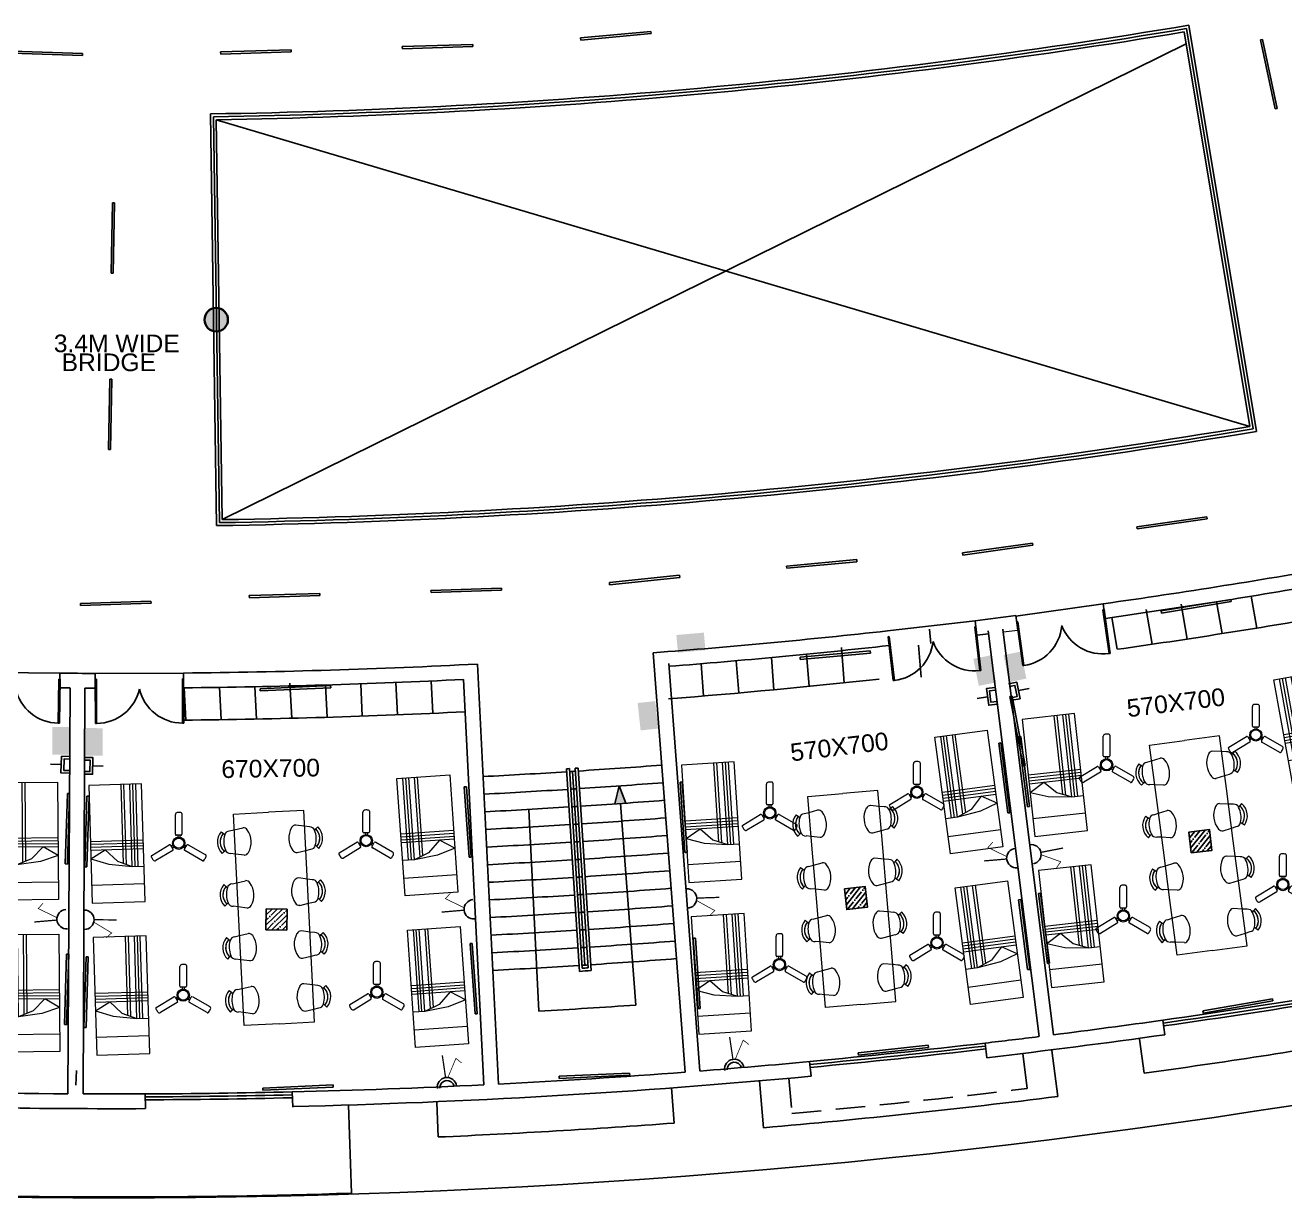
# Model space of a CAD drawing. Header units: inches. Extents: x -221585 to 401252, y -284294 to 332380.
# Drawn here: x 105171 to 107313, y 230614 to 232607 of the extents above; entities that cross this region are included whole.
import ezdxf
from ezdxf.enums import TextEntityAlignment as Align

# ---------------------------------------------------------------- set-up
doc = ezdxf.new("R2010")
doc.units = ezdxf.units.IN
doc.header["$MEASUREMENT"] = 0
doc.linetypes.add('HIDDEN', pattern=[0.375, 0.25, -0.125])
doc.linetypes.add('HIDDEN2', pattern=[0.1875, 0.125, -0.0625])
for name, color, linetype in [('A-TEXT', 3, 'Continuous'), ('A_dimension_100', 233, 'Continuous'), ('E-LIGHT', 7, 'Continuous'), ('Power', 7, 'Continuous'), ('UPS', 7, 'Continuous')]:
    doc.layers.add(name, color=color, linetype=linetype)
for name, color, linetype, lineweight in [('ceilingfan', 1, 'Continuous', 15), ('column fa 25', 3, 'Continuous', 35), ('FURN', 56, 'Continuous', 0), ('hatch', 252, 'Continuous', 5), ('text', 72, 'HIDDEN2', 5)]:
    doc.layers.add(name, color=color, linetype=linetype, lineweight=lineweight)
doc.styles.add('DIM', font='arial.ttf')
doc.styles.get("Standard").update_dxf_attribs({"font": 'arial.ttf'})

# ---------------------------------------------------------------- blocks, each defined once
blk = doc.blocks.new('d2')
at = {"color": 1, "ltscale": 8}
for p, q in [((-332.772, -186.458, 9945.752), (-332.753, -186.454, 9945.752)), ((-332.628, -187.194, 9945.752), (-332.772, -186.458, 9945.752)), ((-332.609, -187.19, 9945.752), (-332.753, -186.454, 9945.752)), ((-332.753, -186.454, 9945.752), (-332.753, -186.454, 9945.732)), ((-332.753, -186.454, 9945.732), (-332.753, -186.454, 9945.732)), ((-334.226, -186.743, 9945.752), (-334.206, -186.739, 9945.752)), ((-334.082, -187.479, 9945.752), (-334.226, -186.743, 9945.752)), ((-334.062, -187.475, 9945.752), (-334.206, -186.739, 9945.752)), ((-332.628, -187.194, 9945.752), (-332.609, -187.19, 9945.752)), ((-334.063, -187.577, 9945.752), (-332.589, -187.288, 9945.752)), ((-334.082, -187.479, 9945.752), (-334.062, -187.475, 9945.752))]:
    blk.add_line(p, q, dxfattribs=at)
for centre, start, end in [((-332.628, -187.194, 9945.752), 101.092, 178.0402), ((-334.062, -187.475, 9945.752), 24.1438, 101.092)]:
    blk.add_arc(centre, 0.75, start, end, dxfattribs=at)
blk = doc.blocks.new('FREGTET')
at = {"layer": 'FURN', "color": 8}
for p, q in [((-154.698, 109.057, -2766.571), (-154.732, 108.979, -2766.571)), ((-154.698, 109.057, -2766.571), (-154.732, 108.979, -2766.571)), ((-154.66, 109.191, -2766.571), (-154.635, 109.149, -2766.571)), ((-154.66, 109.191, -2766.571), (-154.635, 109.149, -2766.571)), ((-154.617, 109.122, -2766.571), (-154.635, 109.149, -2766.571)), ((-154.617, 109.122, -2766.571), (-154.635, 109.149, -2766.571)), ((-154.369, 109.063, -2766.571), (-154.341, 109.079, -2766.571)), ((-154.369, 109.063, -2766.571), (-154.341, 109.079, -2766.571)), ((-154.3, 109.105, -2766.571), (-154.341, 109.079, -2766.571)), ((-154.3, 109.105, -2766.571), (-154.341, 109.079, -2766.571)), ((-154.994, 109.041, -2766.571), (-155.133, 108.458, -2766.571)), ((-154.118, 108.833, -2766.571), (-154.994, 109.041, -2766.571)), ((-154.732, 108.979, -2766.571), (-154.793, 108.838, -2766.571)), ((-154.34, 108.731, -2766.571), (-154.331, 108.884, -2766.571)), ((-154.331, 108.884, -2766.571), (-154.327, 108.968, -2766.571)), ((-154.331, 108.884, -2766.571), (-154.327, 108.968, -2766.571)), ((-153.243, 108.625, -2766.571), (-154.118, 108.833, -2766.571)), ((-153.822, 108.848, -2766.571), (-153.856, 108.771, -2766.571)), ((-153.822, 108.848, -2766.571), (-153.856, 108.771, -2766.571)), ((-153.784, 108.982, -2766.571), (-153.76, 108.941, -2766.571)), ((-153.784, 108.982, -2766.571), (-153.76, 108.941, -2766.571)), ((-153.742, 108.914, -2766.571), (-153.76, 108.941, -2766.571)), ((-153.742, 108.914, -2766.571), (-153.76, 108.941, -2766.571)), ((-153.493, 108.854, -2766.571), (-153.465, 108.871, -2766.571)), ((-153.493, 108.854, -2766.571), (-153.465, 108.871, -2766.571)), ((-153.425, 108.897, -2766.571), (-153.465, 108.871, -2766.571)), ((-153.425, 108.897, -2766.571), (-153.465, 108.871, -2766.571)), ((-153.856, 108.771, -2766.571), (-153.917, 108.63, -2766.571)), ((-153.464, 108.523, -2766.571), (-153.456, 108.676, -2766.571)), ((-153.456, 108.676, -2766.571), (-153.451, 108.76, -2766.571)), ((-153.456, 108.676, -2766.571), (-153.451, 108.76, -2766.571)), ((-152.367, 108.417, -2766.571), (-153.243, 108.625, -2766.571)), ((-152.946, 108.64, -2766.571), (-152.98, 108.563, -2766.571)), ((-152.946, 108.64, -2766.571), (-152.98, 108.563, -2766.571)), ((-152.908, 108.774, -2766.571), (-152.884, 108.732, -2766.571)), ((-152.908, 108.774, -2766.571), (-152.884, 108.732, -2766.571)), ((-152.866, 108.705, -2766.571), (-152.884, 108.732, -2766.571)), ((-152.866, 108.705, -2766.571), (-152.884, 108.732, -2766.571)), ((-152.618, 108.646, -2766.571), (-152.59, 108.663, -2766.571)), ((-152.618, 108.646, -2766.571), (-152.59, 108.663, -2766.571)), ((-152.549, 108.689, -2766.571), (-152.59, 108.663, -2766.571)), ((-152.549, 108.689, -2766.571), (-152.59, 108.663, -2766.571)), ((-155.271, 107.874, -2766.571), (-155.133, 108.458, -2766.571)), ((-152.98, 108.563, -2766.571), (-153.042, 108.422, -2766.571)), ((-152.589, 108.314, -2766.571), (-152.58, 108.468, -2766.571)), ((-152.58, 108.468, -2766.571), (-152.576, 108.552, -2766.571)), ((-152.58, 108.468, -2766.571), (-152.576, 108.552, -2766.571)), ((-151.491, 108.209, -2766.571), (-152.367, 108.417, -2766.571)), ((-152.071, 108.432, -2766.571), (-152.105, 108.355, -2766.571)), ((-152.071, 108.432, -2766.571), (-152.105, 108.354, -2766.571)), ((-152.033, 108.566, -2766.571), (-152.008, 108.524, -2766.571)), ((-152.033, 108.566, -2766.571), (-152.008, 108.524, -2766.571)), ((-151.991, 108.497, -2766.571), (-152.008, 108.524, -2766.571)), ((-151.991, 108.497, -2766.571), (-152.008, 108.524, -2766.571)), ((-151.742, 108.438, -2766.571), (-151.714, 108.454, -2766.571)), ((-151.742, 108.438, -2766.571), (-151.714, 108.454, -2766.571)), ((-151.674, 108.481, -2766.571), (-151.714, 108.454, -2766.571)), ((-151.674, 108.481, -2766.571), (-151.714, 108.454, -2766.571)), ((-152.105, 108.355, -2766.571), (-152.166, 108.214, -2766.571)), ((-151.713, 108.106, -2766.571), (-151.705, 108.259, -2766.571)), ((-151.705, 108.259, -2766.571), (-151.7, 108.344, -2766.571)), ((-151.705, 108.259, -2766.571), (-151.7, 108.344, -2766.571)), ((-151.63, 107.625, -2766.571), (-151.491, 108.209, -2766.571)), ((-154.396, 107.666, -2766.571), (-155.271, 107.874, -2766.571)), ((-155.014, 107.727, -2766.571), (-155.009, 107.812, -2766.571)), ((-155.014, 107.727, -2766.571), (-155.009, 107.811, -2766.571)), ((-155.009, 107.811, -2766.571), (-155.001, 107.965, -2766.571)), ((-154.547, 107.857, -2766.571), (-154.609, 107.716, -2766.571)), ((-155.04, 107.59, -2766.571), (-154.999, 107.617, -2766.571)), ((-155.04, 107.59, -2766.571), (-154.999, 107.617, -2766.571)), ((-154.971, 107.633, -2766.571), (-154.999, 107.617, -2766.571)), ((-154.971, 107.633, -2766.571), (-154.999, 107.617, -2766.571)), ((-154.723, 107.574, -2766.571), (-154.705, 107.547, -2766.571)), ((-154.723, 107.574, -2766.571), (-154.705, 107.547, -2766.571)), ((-154.681, 107.505, -2766.571), (-154.705, 107.547, -2766.571)), ((-154.681, 107.505, -2766.571), (-154.705, 107.547, -2766.571)), ((-154.609, 107.716, -2766.571), (-154.643, 107.639, -2766.571)), ((-154.609, 107.716, -2766.571), (-154.643, 107.639, -2766.571)), ((-153.52, 107.458, -2766.571), (-154.396, 107.666, -2766.571)), ((-154.138, 107.519, -2766.571), (-154.133, 107.603, -2766.571)), ((-154.138, 107.519, -2766.571), (-154.133, 107.603, -2766.571)), ((-154.133, 107.603, -2766.571), (-154.125, 107.756, -2766.571)), ((-153.672, 107.649, -2766.571), (-153.733, 107.508, -2766.571)), ((-153.258, 107.395, -2766.571), (-153.249, 107.548, -2766.571)), ((-151.63, 107.625, -2766.571), (-151.769, 107.041, -2766.571)), ((-154.164, 107.382, -2766.571), (-154.124, 107.408, -2766.571)), ((-154.164, 107.382, -2766.571), (-154.124, 107.408, -2766.571)), ((-154.096, 107.425, -2766.571), (-154.124, 107.408, -2766.571)), ((-154.096, 107.425, -2766.571), (-154.124, 107.408, -2766.571)), ((-153.847, 107.366, -2766.571), (-153.83, 107.338, -2766.571)), ((-153.847, 107.366, -2766.571), (-153.83, 107.338, -2766.571)), ((-153.805, 107.297, -2766.571), (-153.83, 107.338, -2766.571)), ((-153.805, 107.297, -2766.571), (-153.83, 107.338, -2766.571)), ((-153.733, 107.508, -2766.571), (-153.767, 107.431, -2766.571)), ((-153.733, 107.508, -2766.571), (-153.767, 107.431, -2766.571)), ((-152.645, 107.249, -2766.571), (-153.52, 107.458, -2766.571)), ((-153.262, 107.311, -2766.571), (-153.258, 107.395, -2766.571)), ((-153.262, 107.311, -2766.571), (-153.258, 107.395, -2766.571)), ((-152.796, 107.441, -2766.571), (-152.858, 107.3, -2766.571)), ((-152.382, 107.187, -2766.571), (-152.374, 107.34, -2766.571)), ((-153.289, 107.174, -2766.571), (-153.248, 107.2, -2766.571)), ((-153.289, 107.174, -2766.571), (-153.248, 107.2, -2766.571)), ((-153.22, 107.216, -2766.571), (-153.248, 107.2, -2766.571)), ((-153.22, 107.216, -2766.571), (-153.248, 107.2, -2766.571)), ((-152.972, 107.157, -2766.571), (-152.954, 107.13, -2766.571)), ((-152.972, 107.157, -2766.571), (-152.954, 107.13, -2766.571)), ((-152.93, 107.089, -2766.571), (-152.954, 107.13, -2766.571)), ((-152.93, 107.089, -2766.571), (-152.954, 107.13, -2766.571)), ((-152.858, 107.3, -2766.571), (-152.892, 107.223, -2766.571)), ((-152.858, 107.3, -2766.571), (-152.892, 107.223, -2766.571)), ((-151.769, 107.041, -2766.571), (-152.645, 107.249, -2766.571)), ((-152.387, 107.103, -2766.571), (-152.382, 107.187, -2766.571)), ((-152.387, 107.103, -2766.571), (-152.382, 107.187, -2766.571)), ((-151.921, 107.233, -2766.571), (-151.982, 107.092, -2766.571)), ((-152.413, 106.966, -2766.571), (-152.373, 106.992, -2766.571)), ((-152.413, 106.966, -2766.571), (-152.373, 106.992, -2766.571)), ((-152.345, 107.008, -2766.571), (-152.373, 106.992, -2766.571)), ((-152.345, 107.008, -2766.571), (-152.373, 106.992, -2766.571)), ((-152.096, 106.949, -2766.571), (-152.078, 106.922, -2766.571)), ((-152.096, 106.949, -2766.571), (-152.078, 106.922, -2766.571)), ((-152.054, 106.88, -2766.571), (-152.078, 106.922, -2766.571)), ((-152.054, 106.88, -2766.571), (-152.078, 106.922, -2766.571)), ((-151.982, 107.092, -2766.571), (-152.016, 107.014, -2766.571)), ((-151.982, 107.092, -2766.571), (-152.016, 107.014, -2766.571))]:
    blk.add_line(p, q, dxfattribs=at)
for centre, radius, start, end in [((-154.615, 109.037, -2766.571), 0.0847, 91.5148, 166.6297), ((-154.615, 109.037, -2766.571), 0.0847, 91.5148, 166.6297), ((-154.525, 108.959, -2766.571), 0.268, 33.0269, 120.2325), ((-154.525, 108.959, -2766.571), 0.268, 33.0269, 120.2325), ((-154.525, 108.959, -2766.571), 0.219, 33.0269, 120.2325), ((-154.525, 108.959, -2766.571), 0.219, 46.2775, 120.2325), ((-154.576, 108.746, -2766.571), 0.378, 56.8909, 96.3685), ((-154.576, 108.746, -2766.571), 0.378, 56.8909, 96.3685), ((-154.409, 108.988, -2766.571), 0.0847, 346.6297, 61.7447), ((-154.409, 108.988, -2766.571), 0.0847, 346.6297, 61.7447), ((-154.711, 108.819, -2766.571), 0.0847, 166.6297, 224.3988), ((-154.711, 108.819, -2766.571), 0.0847, 166.6297, 224.3988), ((-153.74, 108.829, -2766.571), 0.0847, 91.5148, 166.6297), ((-153.74, 108.829, -2766.571), 0.0847, 91.5148, 166.6297), ((-153.649, 108.751, -2766.571), 0.268, 33.0269, 120.2325), ((-153.649, 108.751, -2766.571), 0.268, 33.0269, 120.2325), ((-153.649, 108.751, -2766.571), 0.219, 33.0269, 120.2325), ((-153.649, 108.751, -2766.571), 0.219, 46.2775, 120.2325), ((-153.7, 108.538, -2766.571), 0.378, 56.8909, 96.3685), ((-153.7, 108.538, -2766.571), 0.378, 56.8909, 96.3685), ((-153.534, 108.78, -2766.571), 0.0847, 346.6297, 61.7447), ((-153.534, 108.78, -2766.571), 0.0847, 346.6297, 61.7447), ((-154.512, 109.013, -2766.571), 0.363, 224.3988, 288.8607), ((-154.512, 109.013, -2766.571), 0.363, 224.3988, 288.8607), ((-154.422, 108.75, -2766.571), 0.0847, 288.8607, 346.6297), ((-154.422, 108.75, -2766.571), 0.0847, 288.8607, 346.6297), ((-153.835, 108.611, -2766.571), 0.0847, 166.6297, 224.3988), ((-153.835, 108.611, -2766.571), 0.0847, 166.6297, 224.3988), ((-152.864, 108.621, -2766.571), 0.0847, 91.5148, 166.6297), ((-152.864, 108.621, -2766.571), 0.0847, 91.5148, 166.6297), ((-152.774, 108.543, -2766.571), 0.268, 33.0269, 120.2325), ((-152.774, 108.543, -2766.571), 0.268, 33.0269, 120.2325), ((-152.774, 108.543, -2766.571), 0.219, 33.0269, 120.2325), ((-152.774, 108.543, -2766.571), 0.219, 46.2775, 120.2325), ((-152.824, 108.33, -2766.571), 0.378, 56.8909, 96.3685), ((-152.824, 108.33, -2766.571), 0.378, 56.8909, 96.3685), ((-152.658, 108.572, -2766.571), 0.0847, 346.6297, 61.7447), ((-152.658, 108.572, -2766.571), 0.0847, 346.6297, 61.7447), ((-153.636, 108.805, -2766.571), 0.363, 224.3988, 288.8607), ((-153.636, 108.805, -2766.571), 0.363, 224.3988, 288.8607), ((-153.547, 108.542, -2766.571), 0.0847, 288.8607, 346.6297), ((-153.547, 108.542, -2766.571), 0.0847, 288.8607, 346.6297), ((-152.959, 108.403, -2766.571), 0.0847, 166.6297, 224.3988), ((-152.959, 108.403, -2766.571), 0.0847, 166.6297, 224.3988), ((-151.988, 108.413, -2766.571), 0.0847, 91.5148, 166.6297), ((-151.988, 108.413, -2766.571), 0.0847, 91.5148, 166.6297), ((-151.898, 108.335, -2766.571), 0.268, 33.0269, 120.2325), ((-151.898, 108.335, -2766.571), 0.268, 33.0269, 120.2325), ((-151.898, 108.335, -2766.571), 0.219, 33.0269, 120.2325), ((-151.898, 108.335, -2766.571), 0.219, 46.2775, 120.2325), ((-151.949, 108.122, -2766.571), 0.378, 56.8909, 96.3685), ((-151.949, 108.122, -2766.571), 0.378, 56.8909, 96.3685), ((-151.782, 108.364, -2766.571), 0.0847, 346.6297, 61.7447), ((-151.782, 108.364, -2766.571), 0.0847, 346.6297, 61.7447), ((-152.761, 108.597, -2766.571), 0.363, 224.3988, 288.8607), ((-152.761, 108.597, -2766.571), 0.363, 224.3988, 288.8607), ((-152.671, 108.334, -2766.571), 0.0847, 288.8607, 346.6297), ((-152.671, 108.334, -2766.571), 0.0847, 288.8607, 346.6297), ((-152.084, 108.194, -2766.571), 0.0847, 166.6297, 224.3988), ((-152.084, 108.194, -2766.571), 0.0847, 166.6297, 224.3988), ((-154.918, 107.945, -2766.571), 0.0847, 108.8607, 166.6297), ((-154.918, 107.945, -2766.571), 0.0847, 108.8607, 166.6297), ((-154.828, 107.682, -2766.571), 0.363, 44.3988, 108.8607), ((-154.828, 107.682, -2766.571), 0.363, 44.3988, 108.8607), ((-151.885, 108.389, -2766.571), 0.363, 224.3988, 288.8607), ((-151.885, 108.389, -2766.571), 0.363, 224.3988, 288.8607), ((-151.795, 108.126, -2766.571), 0.0847, 288.8607, 346.6297), ((-151.795, 108.126, -2766.571), 0.0847, 288.8607, 346.6297), ((-154.63, 107.876, -2766.571), 0.0847, 346.6297, 44.3988), ((-154.63, 107.876, -2766.571), 0.0847, 346.6297, 44.3988), ((-154.043, 107.737, -2766.571), 0.0847, 108.8607, 166.6297), ((-154.043, 107.737, -2766.571), 0.0847, 108.8607, 166.6297), ((-153.953, 107.474, -2766.571), 0.363, 44.3988, 108.8607), ((-153.953, 107.474, -2766.571), 0.363, 44.3988, 108.8607), ((-154.816, 107.736, -2766.571), 0.268, 213.0269, 300.2325), ((-154.816, 107.736, -2766.571), 0.268, 213.0269, 300.2325), ((-154.931, 107.707, -2766.571), 0.0847, 166.6297, 241.7447), ((-154.931, 107.707, -2766.571), 0.0847, 166.6297, 241.7447), ((-154.816, 107.736, -2766.571), 0.219, 213.0269, 300.2325), ((-154.816, 107.736, -2766.571), 0.219, 213.0269, 286.9819), ((-154.765, 107.949, -2766.571), 0.378, 236.8909, 276.3685), ((-154.765, 107.949, -2766.571), 0.378, 236.8909, 276.3685), ((-154.725, 107.658, -2766.571), 0.0847, 271.5148, 346.6297), ((-154.725, 107.658, -2766.571), 0.0847, 271.5148, 346.6297), ((-153.754, 107.668, -2766.571), 0.0847, 346.6297, 44.3988), ((-153.754, 107.668, -2766.571), 0.0847, 346.6297, 44.3988), ((-153.167, 107.529, -2766.571), 0.0847, 108.8607, 166.6297), ((-153.167, 107.529, -2766.571), 0.0847, 108.8607, 166.6297), ((-153.077, 107.266, -2766.571), 0.363, 44.3988, 108.8607), ((-153.077, 107.266, -2766.571), 0.363, 44.3988, 108.8607), ((-153.94, 107.528, -2766.571), 0.268, 213.0269, 300.2325), ((-153.94, 107.528, -2766.571), 0.268, 213.0269, 300.2325), ((-154.056, 107.499, -2766.571), 0.0847, 166.6297, 241.7447), ((-154.056, 107.499, -2766.571), 0.0847, 166.6297, 241.7447), ((-153.94, 107.528, -2766.571), 0.219, 213.0269, 300.2325), ((-153.94, 107.528, -2766.571), 0.219, 213.0269, 286.9819), ((-153.889, 107.741, -2766.571), 0.378, 236.8909, 276.3685), ((-153.889, 107.741, -2766.571), 0.378, 236.8909, 276.3685), ((-153.85, 107.45, -2766.571), 0.0847, 271.5148, 346.6297), ((-153.85, 107.45, -2766.571), 0.0847, 271.5148, 346.6297), ((-152.879, 107.46, -2766.571), 0.0847, 346.6297, 44.3988), ((-152.879, 107.46, -2766.571), 0.0847, 346.6297, 44.3988), ((-152.291, 107.321, -2766.571), 0.0847, 108.8607, 166.6297), ((-152.291, 107.321, -2766.571), 0.0847, 108.8607, 166.6297), ((-152.202, 107.058, -2766.571), 0.363, 44.3988, 108.8607), ((-152.202, 107.058, -2766.571), 0.363, 44.3988, 108.8607), ((-153.064, 107.32, -2766.571), 0.268, 213.0269, 300.2325), ((-153.064, 107.32, -2766.571), 0.268, 213.0269, 300.2325), ((-153.18, 107.291, -2766.571), 0.0847, 166.6297, 241.7447), ((-153.18, 107.291, -2766.571), 0.0847, 166.6297, 241.7447), ((-153.064, 107.32, -2766.571), 0.219, 213.0269, 300.2325), ((-153.064, 107.32, -2766.571), 0.219, 213.0269, 286.9819), ((-153.014, 107.533, -2766.571), 0.378, 236.8909, 276.3685), ((-153.014, 107.533, -2766.571), 0.378, 236.8909, 276.3685), ((-152.974, 107.242, -2766.571), 0.0847, 271.5148, 346.6297), ((-152.974, 107.242, -2766.571), 0.0847, 271.5148, 346.6297), ((-152.003, 107.252, -2766.571), 0.0847, 346.6297, 44.3988), ((-152.003, 107.252, -2766.571), 0.0847, 346.6297, 44.3988), ((-152.189, 107.112, -2766.571), 0.268, 213.0269, 300.2325), ((-152.189, 107.112, -2766.571), 0.268, 213.0269, 300.2325), ((-152.304, 107.083, -2766.571), 0.0847, 166.6297, 241.7447), ((-152.304, 107.083, -2766.571), 0.0847, 166.6297, 241.7447), ((-152.189, 107.112, -2766.571), 0.219, 213.0269, 300.2325), ((-152.189, 107.112, -2766.571), 0.219, 213.0269, 286.9819), ((-152.138, 107.325, -2766.571), 0.378, 236.8909, 276.3685), ((-152.138, 107.325, -2766.571), 0.378, 236.8909, 276.3685), ((-152.098, 107.034, -2766.571), 0.0847, 271.5148, 346.6297), ((-152.098, 107.034, -2766.571), 0.0847, 271.5148, 346.6297)]:
    blk.add_arc(centre, radius, start, end, dxfattribs=at)
blk = doc.blocks.new('A$C25933C84')
at = {"color": 8, "linetype": 'Continuous'}
for p, q in [((0, 0.9), (2, 0.9)), ((0, 0), (0, 0.9)), ((0.3, 0.9), (0.3, 0)), ((0.6, 0.7), (0.6, 0.9)), ((2, 0.9), (2, 0)), ((0.65, 0.3), (0.6, 0.7)), ((0.7, 0.45), (0.6, 0.7)), ((0.9, 0.25), (0.7, 0.45)), ((0.75, 0), (0.65, 0.3)), ((0.75, 0), (0.9, 0.25)), ((2, 0), (0, 0))]:
    blk.add_line(p, q, dxfattribs=at)
at = {"color": 8}
for p, q in [((0.9, 0), (0.9, 0.9)), ((0.95, 0), (0.95, 0.9)), ((1, 0), (1, 0.9)), ((1.05, 0), (1.05, 0.9)), ((0.6, 0.8), (2, 0.8)), ((0.6, 0.75), (2, 0.75)), ((0.6, 0.7), (2, 0.7)), ((0.64, 0.6), (2, 0.6)), ((0.66, 0.55), (2, 0.55))]:
    blk.add_line(p, q, dxfattribs=at)
blk = doc.blocks.new('xfggsdr')
at = {"color": 8, "extrusion": (3.15e-14, 5.7e-15, -1), "xscale": 99.99999999999996, "yscale": 99.99999999999996, "zscale": -100, "rotation": 275.7220156941657}
blk.add_blockref('FREGTET', (-154932.6, -31689.1, -276657.1), dxfattribs=at)
at = {"layer": 'FURN', "color": 8, "extrusion": (-1.83e-14, -1.1e-15, -1), "xscale": -99.99999999999996, "yscale": 99.99999999999996, "zscale": -99.99999999999996, "rotation": 261.1379053757277}
for p in [(-146010.8, -15268.6, 0), (-146050.6, -15524, 0)]:
    blk.add_blockref('A$C25933C84', p, dxfattribs=at)
at = {"layer": 'FURN', "color": 8, "extrusion": (1.79e-14, 3.8e-15, -1), "xscale": 99.99999999999994, "yscale": 99.99999999999994, "zscale": -100, "rotation": 83.41111061605987}
for p in [(-145396, -15364.4, 0), (-145425.7, -15621.1, 0)]:
    blk.add_blockref('A$C25933C84', p, dxfattribs=at)
blk = doc.blocks.new('FEGREGRE')
at = {"color": 20, "ltscale": 10}
for p, q in [((355715.3, 113822.9, 0.4), (355723.3, 113764.9, 0.4)), ((355566.4, 113803.8, 0.4), (355576.3, 113725.3, 0.4)), ((354919.5, 113739.9, 0.4), (354923.9, 113680.1, 0.4)), ((355069, 113751.9, 0.4), (355075.9, 113672.2, 0.4)), ((354370.2, 113710.8, 0.8), (354374.9, 113560.9, 0.8)), ((354520.2, 113714.9, 0.4), (354522.7, 113656.5, 0.4))]:
    blk.add_line(p, q, dxfattribs=at)
for centre, radius, start, end in [((353970.3, 126473.1, 0.4), 12828.5, 277.85338, 279.64858), ((353970.3, 126473.1, 0.4), 12848.5, 274.9361, 277.18032), ((353970.3, 126473.1, 0.4), 12828.5, 272.46779, 274.263), ((353970.4, 126424.6, 0.8), 12870, 268.1974, 271.80135)]:
    blk.add_arc(centre, radius, start, end, dxfattribs=at)
blk = doc.blocks.new('dffa')
at = {"layer": 'column fa 25', "ltscale": 10}
h = blk.add_hatch(color=3, dxfattribs=at)
h.set_gradient(color1=(141, 141, 141), color2=(145, 145, 145), one_color=1, tint=0.57, name='CYLINDER')
h.paths.add_polyline_path([(173919.9, 119465, 1), (173879.9, 119465, 1)])
at = {"layer": 'column fa 25', "color": 3, "ltscale": 10}
blk.add_circle((173899.9, 119465), 20, dxfattribs=at)
blk = doc.blocks.new('Fan')
at = {"color": 6}
for p, q in [((-5.8, 15.7), (-5.8, 48.4)), ((5.2, 50.1), (5.2, 15.7)), ((3.5, 14), (-4.1, 14)), ((-1.9, 14), (-1.9, 10.8)), ((1.5, 14), (1.5, 10.8)), ((-45.2, -19.5), (-15.9, -1.9)), ((-10.2, -11.4), (-38.2, -28.2)), ((-13.6, -2.5), (-9.7, -9)), ((-12.6, -4.2), (-9.9, -2.6)), ((-10.8, -7.1), (-8.1, -5.5)), ((10.3, -7.3), (7.6, -5.8)), ((12, -4.4), (9.3, -2.8)), ((9.4, -9.1), (13.2, -2.4)), ((39.7, -28.3), (10, -11.4)), ((15.5, -1.8), (43.8, -18))]:
    blk.add_line(p, q, dxfattribs=at)
for centre, radius in [((-0.2, 0.8), 10.2), ((-0.2, 0.9), 8.5)]:
    blk.add_circle(centre, radius, dxfattribs=at)
for centre, radius, start, end in [((-2.4, 48.4), 3.4, 92.735, 180), ((-0.2, 0.9), 51, 85.7207, 92.735), ((3.5, 50.1), 1.7, 0, 85.7207), ((-4.1, 15.7), 1.7, 180, 270), ((3.5, 15.7), 1.7, 270, 0), ((-44.4, -21), 1.7, 120.9808, 206.3239), ((-15, -3.4), 1.7, 30.9808, 120.9808), ((-11.1, -9.9), 1.7, 300.9808, 30.9808), ((10.8, -9.9), 1.7, 150.2708, 240.2708), ((14.6, -3.3), 1.7, 60.2708, 150.2708), ((42.1, -20.9), 3.4, 332.7215, 60.2708), ((-0.2, 0.9), 51, 206.3239, 213.3255), ((-40, -25.3), 3.4, 213.3255, 300.9808), ((40.6, -26.9), 1.7, 240.2708, 325.7165), ((-0.2, 0.9), 51, 325.7165, 332.7215)]:
    blk.add_arc(centre, radius, start, end, dxfattribs=at)
blk = doc.blocks.new('light')
at = {"color": 5}
for p, q in [((112625.2, 38871.2), (112742.5, 38895.9)), ((112743.3, 38892.3), (112625.9, 38867.6)), ((112742.5, 38895.9), (112743.3, 38892.3)), ((112625.9, 38867.6), (112625.2, 38871.2))]:
    blk.add_line(p, q, dxfattribs=at)
blk = doc.blocks.new('ups 6A')
at = {"layer": 'E-LIGHT', "color": 4}
for points, const_width in [([(5905667, -1658491), (5905670, -1658287)], 11.7), ([(5905692, -1658286), (5905785, -1658448), (5905831, -1658401)], 6.64)]:
    blk.add_lwpolyline(points, dxfattribs=dict(at, const_width=const_width))
blk.add_arc((5905672, -1658200), 87.4, 179.0102, 359.0102, dxfattribs=at)
blk = doc.blocks.new('16A')
at = {"layer": 'E-LIGHT', "color": 1}
for points, const_width in [([(5916857, -1642748), (5916861, -1642952)], 11.7), ([(5916882, -1642953), (5916975, -1642791), (5917021, -1642838)], 6.64)]:
    blk.add_lwpolyline(points, dxfattribs=dict(at, const_width=const_width))
for centre, radius, start, end in [((5916862, -1643039), 87.4, 0.9898, 180.9898), ((5916863, -1643043), 64.6, 4.2725, 175.7579)]:
    blk.add_arc(centre, radius, start, end, dxfattribs=at)

msp = doc.modelspace()

# ---------------------------------------------------------------- hatches: boundary and pattern name
at = {"ltscale": 8}
h = msp.add_hatch(color=2, dxfattribs=at)
h.dxf.hatch_style = 1
h.paths.add_polyline_path([(106181.2, 231313.7), (106192.8, 231284.5, -0.000385), (106173.9, 231283.1)])
at = {"ltscale": 10}
h = msp.add_hatch(dxfattribs=at)
h.set_pattern_fill('ANSI35', color=1, scale=50, angle=6.5497)
h.set_pattern_definition([(51.549727, (-26232.009, 32645.482), (-9.7893518, 7.7729397), []), (51.549727, (-26223.228, 32646.49), (-9.7893518, 7.7729397), [15.625, -3.125, 0, -3.125])])
h.paths.add_polyline_path([(107189.5, 231204.1), (107185.4, 231239.4), (107150.2, 231235.3), (107154.2, 231200)])
h = msp.add_hatch(dxfattribs=at)
h.set_pattern_fill('ANSI35', color=1, scale=50, angle=6.5497)
h.set_pattern_definition([(51.549727, (-26817.757, 32549.029), (-9.7893518, 7.7729397), []), (51.549727, (-26808.976, 32550.037), (-9.7893518, 7.7729397), [15.625, -3.125, 0, -3.125])])
h.paths.add_polyline_path([(106603.7, 231107.6), (106599.7, 231142.9), (106564.4, 231138.9), (106568.5, 231103.6)])
h = msp.add_hatch(dxfattribs=at)
h.set_pattern_fill('ANSI35', color=1, scale=50, angle=-0.672)
h.set_pattern_definition([(44.3280176, (-51707.66, 50857.539), (-8.7345647, 8.94188905), []), (44.3280176, (-51698.822, 50857.436), (-8.7345647, 8.94188905), [15.625, -3.125, 0, -3.125])])
h.paths.add_polyline_path([(105616, 231068.7), (105616.5, 231104.2), (105581, 231104.6), (105580.5, 231069.1)])

# ---------------------------------------------------------------- linework, layer by layer
at = {"color": 5}
for p, q in [((106115.8, 232585.4, -2.2), (106235.2, 232596.4, -2.2)), ((106235.2, 232596.4, -2.2), (106235.5, 232592.7, -2.2)), ((105812.5, 232570.7, -0.4), (105932.3, 232574.4, -0.4)), ((105932.3, 232574.4, -0.4), (105932.4, 232570.8, -0.4)), ((106116.1, 232581.7, -2.2), (106115.8, 232585.4, -2.2)), ((106235.5, 232592.7, -2.2), (106116.1, 232581.7, -2.2)), ((107271.9, 232582, -0.4), (107275.5, 232582.8, -0.4)), ((107297, 232464.8, -0.4), (107271.9, 232582, -0.4)), ((107275.5, 232582.8, -0.4), (107300.6, 232465.5, -0.4)), ((105268.5, 232555.3, -0.4), (105148.6, 232559.2, -0.4)), ((105148.7, 232562.8, -0.4), (105268.6, 232559, -0.4)), ((105268.6, 232559, -0.4), (105268.5, 232555.3, -0.4)), ((105503.5, 232561.7, -0.4), (105623.3, 232565.4, -0.4)), ((105503.6, 232558, -0.4), (105503.5, 232561.7, -0.4)), ((105623.4, 232561.8, -0.4), (105503.6, 232558, -0.4)), ((105623.3, 232565.4, -0.4), (105623.4, 232561.8, -0.4)), ((105812.6, 232567, -0.4), (105812.5, 232570.7, -0.4)), ((105932.4, 232570.8, -0.4), (105812.6, 232567, -0.4)), ((107300.6, 232465.5, -0.4), (107297, 232464.8, -0.4)), ((105317.1, 232185.4, 0.4), (105319.5, 232305.3, 0.4)), ((105319.5, 232305.3, 0.4), (105323.2, 232305.2, 0.4)), ((105323.2, 232305.2, 0.4), (105320.8, 232185.3, 0.4)), ((105320.8, 232185.3, 0.4), (105317.1, 232185.4, 0.4)), ((105312.6, 231885.4, 0.4), (105315.1, 232005.3, 0.4)), ((105315.1, 232005.3, 0.4), (105318.7, 232005.2, 0.4)), ((105318.7, 232005.2, 0.4), (105316.3, 231885.4, 0.4)), ((105316.3, 231885.4, 0.4), (105312.6, 231885.4, 0.4)), ((107062, 231754.3), (107180.7, 231771.2)), ((107181.2, 231767.6), (107062.5, 231750.6)), ((107180.7, 231771.2), (107181.2, 231767.6)), ((107062.5, 231750.6), (107062, 231754.3)), ((106765.5, 231709.8), (106884.2, 231726.7)), ((106884.7, 231723.1), (106766, 231706.1)), ((106884.2, 231726.7), (106884.7, 231723.1)), ((106466.1, 231687.5), (106585.5, 231698.4)), ((106585.8, 231694.8), (106466.4, 231683.8)), ((106585.5, 231698.4), (106585.8, 231694.8)), ((106585.5, 231698.4), (106585.8, 231694.8)), ((106766, 231706.1), (106765.5, 231709.8)), ((106164.7, 231659.5), (106284, 231671.9)), ((106284, 231671.9), (106284.4, 231668.2)), ((106466.4, 231683.8), (106466.1, 231687.5)), ((106165.1, 231655.8), (106164.7, 231659.5)), ((106284.4, 231668.2), (106165.1, 231655.8)), ((105552.3, 231637.2), (105672.2, 231641)), ((105552.5, 231633.5), (105552.3, 231637.2)), ((105672.3, 231637.3), (105552.5, 231633.5)), ((105672.2, 231641), (105672.3, 231637.3)), ((105861.3, 231646.2), (105981.2, 231650)), ((105861.5, 231642.5), (105861.3, 231646.2)), ((105981.3, 231646.3), (105861.5, 231642.5)), ((105981.2, 231650), (105981.3, 231646.3)), ((107103.2, 231611.4), (107221.6, 231630.6)), ((107221.6, 231630.6), (107222.2, 231627)), ((105265.1, 231624.1), (105384.9, 231627.9)), ((105265.2, 231620.4), (105265.1, 231624.1)), ((105385.1, 231624.2), (105265.2, 231620.4)), ((105384.9, 231627.9), (105385.1, 231624.2)), ((107103.8, 231607.7), (107103.2, 231611.4)), ((107222.2, 231627), (107103.8, 231607.7)), ((106489.1, 231532.6), (106608.5, 231543.2)), ((106489.4, 231528.9), (106489.1, 231532.6)), ((106608.9, 231539.5), (106489.4, 231528.9)), ((106608.5, 231543.2), (106608.9, 231539.5)), ((105570.7, 231479), (105690.5, 231484.3)), ((105690.7, 231480.6), (105570.9, 231475.3)), ((105690.5, 231484.3), (105690.7, 231480.6)), ((105570.9, 231475.3), (105570.7, 231479)), ((107174.3, 230931.3), (107292.4, 230952)), ((107293.1, 230948.3), (107174.9, 230927.7)), ((107292.4, 230952), (107293.1, 230948.3)), ((107174.9, 230927.7), (107174.3, 230931.3)), ((106588, 230859.7), (106707.1, 230873)), ((106588.4, 230856.1), (106588, 230859.7)), ((106707.5, 230869.3), (106588.4, 230856.1)), ((106707.1, 230873), (106707.5, 230869.3)), ((106079.3, 230820.2), (106199.1, 230825.6)), ((106079.5, 230816.6), (106079.3, 230820.2)), ((106199.2, 230821.9), (106079.5, 230816.6)), ((106199.1, 230825.6), (106199.2, 230821.9)), ((105575.1, 230800.1), (105694.9, 230805.5)), ((105575.3, 230796.5), (105575.1, 230800.1)), ((105695, 230801.8), (105575.3, 230796.5)), ((105694.9, 230805.5), (105695, 230801.8))]:
    msp.add_line(p, q, dxfattribs=at)
at = {"color": 2, "ltscale": 8}
for p, q in [((107142.1, 232595.5, 0), (107253.7, 231924.7, 0)), ((107146.2, 232601.3, 0), (107259.5, 231920.6, 0)), ((107150.3, 232607, 0), (107265.2, 231916.5, 0)), ((107145.5, 232575.1, 0), (105506.3, 231766.5, 0.4)), ((105486.1, 232456.2, 0.4), (105496.5, 231756.3, 0.4)), ((105491.2, 232451.3, 0.4), (105501.4, 231761.4, 0.4)), ((105496.2, 232446.4, 0.4), (107253.7, 231924.7, 0)), ((105496.2, 232446.4, 0.4), (105506.3, 231766.5, 0.4)), ((106181.2, 231313.7, 0), (106173.9, 231283.1, 0)), ((106181.2, 231313.7, 0), (106192.8, 231284.5, 0)), ((106027.7, 231273.8, 0), (106044.8, 230930.8, 0)), ((106183.5, 231283.8, 0), (106209.7, 230941.3, 0))]:
    msp.add_line(p, q, dxfattribs=at)
at = {"color": 8, "ltscale": 10}
for p, q in [((107256.5, 231636.3, 0.4), (107265.9, 231582.2, 0.4)), ((107077.7, 231613.7, 0.4), (107088, 231554.6, 0.4)), ((107137, 231622.6, 0.4), (107147.4, 231563.5, 0.4)), ((107197.2, 231626.9, 0.4), (107206.7, 231572.7, 0.4)), ((107019.1, 231600.2, 0.4), (107028.6, 231546, 0.4)), ((106559.4, 231548.8, 0), (106564, 231488.9, 0)), ((106690.7, 231553.3, 0), (106694.9, 231498.4, 0)), ((106380.6, 231526.6, 0), (106384.8, 231471.8, 0)), ((106440.3, 231532.1, 0), (106444.5, 231477.2, 0)), ((106500.1, 231537.8, 0), (106504.3, 231482.9, 0)), ((106320.8, 231521.5, 0), (106325, 231466.7, 0)), ((105441.7, 231480.6, 0), (105444.4, 231425.6, 0)), ((105501.7, 231481.4, 0), (105504.5, 231426.4, 0)), ((105561.7, 231482.4, 0), (105564.5, 231427.4, 0)), ((105621.5, 231488.7, 0), (105624.5, 231428.8, 0)), ((105681.7, 231485.4, 0), (105684.5, 231430.5, 0)), ((105741.7, 231487.3, 0), (105744.5, 231432.4, 0)), ((105801.7, 231489.6, 0), (105804.4, 231434.6, 0)), ((105861.6, 231492.1, 0), (105864.4, 231437.2, 0))]:
    msp.add_line(p, q, dxfattribs=at)
at = {"color": 4, "ltscale": 10}
for p, q in [((107004.8, 231623.4, 0), (107008.2, 231598.6, 0)), ((106786.6, 231594.6, 0), (106789.1, 231574.7, 0)), ((106856.1, 231603.5, 0), (106859.2, 231578.6, 0)), ((106708.9, 231580.4, 0), (106711.6, 231555.6, 0)), ((106809, 231577.2, 0), (106895.4, 230887.6, 0)), ((106833.8, 231580.3, 0), (106920.2, 230890.7, 0)), ((106239.1, 231540.1, 0), (106293.7, 230827.2, 0)), ((106265.6, 231522.1, 0), (106318.6, 230829.1, 0)), ((105230.2, 231505.4, 0), (105230.1, 231480.4, 0)), ((105290.2, 231505, 0), (105290.1, 231480, 0)), ((105440.3, 231505.6, 0), (105440.5, 231480.6, 0)), ((105247.6, 231480.2, 0), (105243.5, 230790.2, 0)), ((105272.6, 231480.1, 0), (105269.7, 230790.1, 0)), ((106803.6, 230876.5, 0), (106806.5, 230851.7, 0)), ((106867.7, 230859, 0), (106875, 230799.4, 0)), ((106505.3, 230845.1, 0), (106507.7, 230820.2, 0)), ((105258.5, 230830, 0), (105257.1, 230805, 0)), ((105625.3, 230793.6, 0), (105626.2, 230767.4, 0)), ((105375.5, 230765.1, 0), (105375.4, 230790.1, 0))]:
    msp.add_line(p, q, dxfattribs=at)
at = {"color": 4, "ltscale": 8}
for p, q in [((105940.3, 231520.9, 0), (105975.9, 230806.8, 0)), ((105916.6, 231494.7, 0), (105950.9, 230805.6, 0))]:
    msp.add_line(p, q, dxfattribs=at)
at = {"color": 2, "ltscale": 10}
for p, q in [((106091.7, 231342.8, 0), (106113.7, 230998.5, 0)), ((106096.7, 231343.1, 0), (106118.4, 231003.8, 0)), ((106102, 231338.5, 0), (106123.1, 231009.1, 0)), ((106106.7, 231343.8, 0), (106128.4, 231004.5, 0)), ((106111.6, 231344.1, 0), (106133.7, 230999.8, 0))]:
    msp.add_line(p, q, dxfattribs=at)
at = {"color": 1, "ltscale": 8}
msp.add_line((107105.9, 230915.6, 0), (107109.4, 230890.8, 0), dxfattribs=at)
at = {"color": 20, "linetype": 'HIDDEN', "ltscale": 200}
msp.add_line((106469.9, 230816.8, 0), (106475.3, 230757, 0), dxfattribs=at)
at = {"color": 1, "ltscale": 10, "elevation": 0.4}
for points in [[(107150.2, 231235.3), (107185.4, 231239.4), (107189.5, 231204.1), (107154.2, 231200)], [(106564.4, 231138.9), (106599.7, 231142.9), (106603.7, 231107.6), (106568.5, 231103.6)], [(105581, 231104.6), (105616.5, 231104.2), (105616, 231068.7), (105580.5, 231069.1)]]:
    msp.add_lwpolyline(points, close=True, dxfattribs=at)
at = {"color": 2, "ltscale": 8}
for radius, start, end in [(11078.5, 270.85189, 279.50221), (11083.5, 270.87774, 279.47634), (11088.5, 270.90356, 279.45049), (11778.5, 270.85183, 279.49914), (11773.5, 270.87617, 279.47482), (11768.5, 270.90052, 279.45049), (12220, 272.94788, 273.61557), (12215, 273.61555, 273.639), (12220, 273.63901, 273.6859), (12215, 273.68591, 273.70936), (12220, 273.70934, 274.37583), (12250, 272.94765, 273.61568), (12250, 273.63907, 273.68584), (12250, 273.70923, 274.37583), (12280, 273.70911, 274.37583), (12280, 272.94742, 273.6158), (12280, 273.63912, 273.68578), (12310, 272.94719, 273.61591), (12310, 273.63918, 273.68572), (12310, 273.709, 274.37583), (12340, 273.70888, 274.37583), (12340, 272.94697, 273.61602), (12340, 273.63924, 273.68567), (12370, 272.94674, 273.61613), (12370, 273.63929, 273.68561), (12370, 273.70877, 274.37583), (12400, 272.94652, 273.61625), (12400, 273.63935, 273.68556), (12400, 273.70866, 274.37583), (12430, 273.70855, 274.37583), (12430, 272.94629, 273.61636), (12430, 273.63941, 273.6855), (12460, 272.94607, 273.61647), (12460, 273.63946, 273.68544), (12460, 273.70844, 274.37583), (12490, 273.70833, 274.37583), (12490, 272.94585, 273.61658), (12490, 273.63952, 273.68539), (12520, 272.94563, 273.61669), (12520, 273.63957, 273.68533), (12520, 273.70822, 274.37583), (12550, 272.94541, 273.6168), (12550, 273.63963, 273.68528), (12550, 273.70811, 274.37583), (12560, 273.61683, 273.70807), (12555, 273.63963, 273.68527), (12623.5, 273.28527, 274.03542)]:
    msp.add_arc((105321.4, 243533.5, 0), radius, start, end, dxfattribs=at)
at = {"color": 4, "ltscale": 10}
for centre, radius, start, end in [((105321.4, 243533.5, 0), 12028.5, 278.04486, 280.02208), ((105315.3, 243574.5, 0), 12095, 278.04628, 279.78044), ((106131.5, 237000.4, 0), 5445.4, 276.9105, 277.6471), ((105321.4, 243533.5, 0), 12028.5, 274.37583, 276.28237), ((106845.8, 231209.9, 0), 364.2, 95.7103, 98.8473), ((105321.4, 243533.5, 0), 12053.5, 274.49467, 276.28237), ((105331.3, 243534.8, 0), 12108.5, 277.99723, 277.9981), ((105321.4, 243533.5, 0), 12028.5, 269.56573, 269.85167), ((105321.4, 243533.5, 0), 12028.5, 270.5662, 272.94935), ((105321.4, 243533.5, 0), 12053.5, 269.56593, 269.64911), ((105321.4, 243533.5, 0), 12053.5, 269.76829, 269.85147), ((105321.4, 243533.5, 0), 12053.5, 270.56632, 272.83031), ((105321.4, 243533.5, 0), 12743.5, 277.20723, 278.04988), ((105321.4, 243533.5, 0), 12743.5, 276.67916, 277.09486), ((105321.4, 243533.5, 0), 12743.5, 274.48823, 275.33085), ((105321.4, 243533.5, 0), 12768.5, 271.3665, 275.33085), ((105321.4, 243533.5, 0), 12743.5, 272.94397, 274.37583), ((105321.4, 243533.5, 0), 12743.5, 267.88941, 269.64975), ((105321.4, 243533.5, 0), 12743.5, 271.3665, 272.8316), ((105321.4, 243533.5, 0), 12768.5, 267.88941, 270.24285), ((105321.4, 243533.5, 0), 12743.5, 269.76765, 270.24285)]:
    msp.add_arc(centre, radius, start, end, dxfattribs=at)
at = {"color": 8, "ltscale": 10}
for start, end in [(278.10537, 279.80866), (274.47094, 276.17423), (270.56485, 272.83042)]:
    msp.add_arc((105321.4, 243533.5, 0), 12108.5, start, end, dxfattribs=at)
at = {"color": 1, "ltscale": 8}
for centre, radius, start, end in [((105319.8, 243544.5, 0), 12754.6, 278.05014, 279.39728), ((105319.8, 243544.5, 0), 12759.6, 278.05014, 279.39728), ((105328.8, 243484.1, 0), 12703.5, 278.04802, 279.40164), ((105321.4, 243533.5, 0), 12768.5, 276.67916, 278.04988), ((105326.4, 243483.8, 0), 12693.5, 275.32917, 276.68279), ((105326.4, 243483.8, 0), 12698.5, 275.32917, 276.68279), ((105326.4, 243483.8, 0), 12703.5, 275.32917, 276.68279), ((105321.4, 243533.5, 0), 12743.5, 270.24285, 271.3665), ((105321.4, 243533.5, 0), 12748.5, 270.24285, 271.3665), ((105321.4, 243533.5, 0), 12753.5, 270.24285, 271.3665)]:
    msp.add_arc(centre, radius, start, end, dxfattribs=at)
at = {"color": 20, "ltscale": 10}
msp.add_arc((105321.8, 243483.5, 0), 12870, 260.08648, 279.91229, dxfattribs=at)
at = {"color": 20, "linetype": 'HIDDEN', "ltscale": 200}
msp.add_arc((105321.4, 243533.5, 0), 12828.5, 275.16047, 276.95595, dxfattribs=at)
at = {"color": 3, "ltscale": 10}
for points in [[(106328, 231544.5, 0), (106281.3, 231540.3, 0), (106325.4, 231574.4, 0), (106278.6, 231570.3, 0)], [(106793, 231483.8, 0), (106783.8, 231529.8, 0), (106822.4, 231489.7, 0), (106813.2, 231535.7, 0)], [(106844.4, 231490.2, 0), (106835.2, 231536.2, 0), (106873.9, 231496.1, 0), (106864.6, 231542.1, 0)], [(106217.8, 231408.1, 0), (106212.8, 231454.7, 0), (106247.7, 231411.3, 0), (106242.6, 231457.9, 0)], [(105217.4, 231366.8, 0), (105217.4, 231413.7, 0), (105247.4, 231366.8, 0), (105247.5, 231413.7, 0)], [(105272.9, 231365.1, 0), (105272.9, 231412, 0), (105302.9, 231365, 0), (105303, 231411.9, 0)]]:
    msp.add_solid(points, dxfattribs=at)
at = {"layer": 'A_dimension_100', "color": 3, "ltscale": 0.05}
for points, elevation in [([(106824.3, 231452.9), (106809.9, 231450.9), (106805.9, 231479.1), (106820.2, 231481.1)], 0.4), ([(106843.7, 231487.3), (106857.9, 231490), (106863.2, 231462), (106849, 231459.3)], 0), ([(106844.5, 231482.8), (106854.3, 231484.7), (106858, 231465.6), (106848.1, 231463.7)], 0), ([(106860.6, 231475.8), (106878.4, 231479.1)], 0), ([(106807.9, 231465.2), (106790, 231462.6)], 0.4), ([(106823.6, 231457.4), (106813.7, 231456), (106811, 231475.2), (106820.9, 231476.7)], 0.4), ([(105232.4, 231350.3), (105214.3, 231350.9)], 0.4), ([(105246.5, 231335.4), (105232, 231335.9), (105232.9, 231364.3), (105247.4, 231363.9)], 0.4), ([(105246.6, 231339.9), (105236.6, 231340.2), (105237.2, 231359.7), (105247.2, 231359.4)], 0.4), ([(105271.6, 231362.3), (105286.1, 231362.1), (105285.7, 231333.7), (105271.2, 231333.8)], 0), ([(105271.5, 231357.8), (105281.5, 231357.7), (105281.3, 231338.2), (105271.3, 231338.3)], 0), ([(105285.9, 231347.7), (105304, 231347.5)], 0)]:
    msp.add_lwpolyline(points, dxfattribs=dict(at, elevation=elevation))
at = {"layer": 'hatch', "color": 4, "ltscale": 10}
msp.add_line((106834.4, 231575.5, 0), (106859.3, 231578.7, 0), dxfattribs=at)

# ---------------------------------------------------------------- block references
at = {"color": 1}
for p, xscale, yscale, zscale, rotation in [((72634.5, 214696.5, -994575.2), 99.999999999988, 99.999999999988, 99.999999999988, 176.9052012877549), ((72025.2, 215486.9, -994575.2), 100.0000000000141, 100.0000000000141, 100.0000000000141, 175.5475748684102), ((68677.5, 220028.8, -994575.2), 99.99999999999415, 99.99999999999415, 99.99999999999415, 168.116431881778), ((69093.4, 219392.5, -994575.2), 100.0000000000113, 100.0000000000113, 100.0000000000113, 169.116903056515)]:
    msp.add_blockref('d2', p, dxfattribs=dict(at, xscale=xscale, yscale=yscale, zscale=zscale, rotation=rotation))
for p, rotation in [((143334.5, 117921.2, 0), 88.78093671996345), ((136627.1, 115908.3, 0), 85.4187203200354), ((136593.4, 115897.6, 0), 85.4187203200354), ((128848.1, 114273.7, -0.4), 82.05067474765379), ((129215.2, 114281.8, 0), 82.05067474765379), ((116426, 112562.9, 0), 76.3461232899386), ((116459.2, 112558.2, 0), 76.3461232899386), ((136627.2, 115631.3, 0), 85.4187203200354), ((136660.9, 115641.9, 0), 85.4187203200354), ((129237.6, 114016.5, 0), 82.05067474765379), ((128858.1, 114007.4, -0.4), 82.05067474765379), ((116424.7, 112289.9, 0), 76.3461232899386), ((116457.9, 112285.1, 0), 76.3461232899386)]:
    msp.add_blockref('light', p, dxfattribs=dict(rotation=rotation))
at = {"color": 4, "xscale": -1}
for p, rotation in [((246014.5, 272918, 0), 10.5741405864144), ((247582.8, 264453.6, 0), 7.146459308477544)]:
    msp.add_blockref('xfggsdr', p, dxfattribs=dict(at, rotation=rotation))
at = {"extrusion": (-3.19e-14, -2.7e-15, -1), "xscale": -100.0000000000029, "yscale": 100, "zscale": -100.0000000000029, "rotation": 69.12656436702945}
msp.add_blockref('FREGTET', (-102536.3, 213031.5, -276657.1), dxfattribs=at)
at = {"extrusion": (-3.2e-14, -1.2e-15, -1), "xscale": -100.0000000000001, "yscale": 100, "zscale": -100.0000000000001, "rotation": 71.76024084306158}
msp.add_blockref('FREGTET', (-101116.5, 213172.3, -276657.1), dxfattribs=at)
at = {"color": 1}
msp.add_blockref('FEGREGRE', (-248649, 117060.4, -0.4), dxfattribs=at)
at = {"layer": 'ceilingfan', "xscale": 1.02030405060046, "yscale": 1.02030405060046, "zscale": 1.02030405060046}
for p in [(107264.3, 231399.5, 0.4), (107010.6, 231348.8, 0.4), (106687.8, 231302.1, 0.4), (106437.6, 231267.1, 0.4), (105432.4, 231215.5, 0.4), (105751.4, 231219.9, 0.4), (107310.3, 231145.2, 0.4), (107039, 231091.9, 0.4), (106722.1, 231046, 0.4), (106454.1, 231009.2, 0.4), (105440.2, 230957.2, 0.4), (105769.4, 230962.1, 0.4)]:
    msp.add_blockref('Fan', p, dxfattribs=at)
at = {"layer": 'column fa 25', "color": 3}
msp.add_blockref('dffa', (-68403.9, 112641.3, 0.4), dxfattribs=at)
at = {"layer": 'FURN', "extrusion": (-1.83e-14, -1.5e-15, -1), "xscale": -99.99999999999658, "yscale": 100, "zscale": -99.99999999999658, "rotation": 259.7439093888643}
msp.add_blockref('A$C25933C84', (-107418.9, 231313.1, 0), dxfattribs=at)
at = {"layer": 'FURN', "extrusion": (1.79e-14, 3.7e-15, -1), "xscale": 99.99999999999913, "yscale": 99.99999999999913, "zscale": -99.99999999999994, "rotation": 83.71067468548047}
for p in [(-106888.4, 231228, 0), (-106916.7, 230971.1, 0)]:
    msp.add_blockref('A$C25933C84', p, dxfattribs=at)
at = {"layer": 'FURN', "extrusion": (-1.83e-14, -7e-16, -1), "xscale": -100.0000000000005, "yscale": 100, "zscale": -100.0000000000005, "rotation": 262.3775858648946}
for p in [(-106834, 231210.2, 0), (-106868.3, 230954.1, 0)]:
    msp.add_blockref('A$C25933C84', p, dxfattribs=at)
at = {"layer": 'FURN', "extrusion": (1.81e-14, 2.9e-15, -1), "xscale": 100.0000000000015, "yscale": 100.0000000000015, "zscale": -99.99999999999994, "rotation": 86.34435116150212}
for p in [(-106300.1, 231149.6, 0), (-106316.6, 230891.7, 0)]:
    msp.add_blockref('A$C25933C84', p, dxfattribs=at)
at = {"layer": 'Power', "xscale": 0.1885885860805314, "yscale": 0.1885885860805314, "zscale": 0.1885885860805314, "rotation": 7.245888893026865}
for p in [(-1039646.1, 397476.4, 0.4), (-1040134.8, 397445.3, 0.4)]:
    msp.add_blockref('16A', p, dxfattribs=at)
at = {"layer": 'UPS', "color": 3, "zscale": 0.1887460698150344}
for p, xscale, yscale, rotation in [((-399557, 1272335.9, 0), -0.1887460698150346, 0.1887460698150343, 100.2558866615952), ((497219, -858794.1, 1.3), -0.1887460698150345, 0.1887460698150343, 274.0205116826391), ((-226151.3, 1340143.8, 0), -0.1887460698150345, 0.1887460698150343, 91.0032659566209), ((495603.7, -858897.9, 1.3), -0.1887460698150345, 0.1887460698150343, 274.0205116826391), ((496296.3, -858881.1, 1.3), -0.1887460698150345, 0.1887460698150343, 274.0205116826391), ((-183459.8, 1352283.9, 0.4), -0.1887460698150346, 0.1887460698150344, 88.7573485765446)]:
    msp.add_blockref('ups 6A', p, dxfattribs=dict(at, xscale=xscale, yscale=yscale, rotation=rotation))

# ---------------------------------------------------------------- texts
at = {"layer": 'A-TEXT'}
for s, rotation, p in [('570X700', 6.9719, (107128.2, 231455.6, 0)), ('570X700', 6.9719, (106555.8, 231380.5, 0)), ('670X700', 1.0475, (105588.6, 231343.6, 0))]:
    msp.add_text(s, height=30, rotation=rotation, dxfattribs=at).set_placement(p, align=Align.MIDDLE)
at = {"layer": 'text', "lineweight": -2, "ltscale": 2, "char_height": 30, "width": 355.22, "attachment_point": 7, "rotation": 359.9851, "style": 'DIM'}
for s, insert in [('{\\C3;3.4M WIDE }', (105219.8, 232050.7, 0.4)), ('{\\C3;BRIDGE}', (105233, 232018.5, 0.4))]:
    msp.add_mtext(s, dxfattribs=dict(at, insert=insert))

doc.saveas('drawing.dxf')
